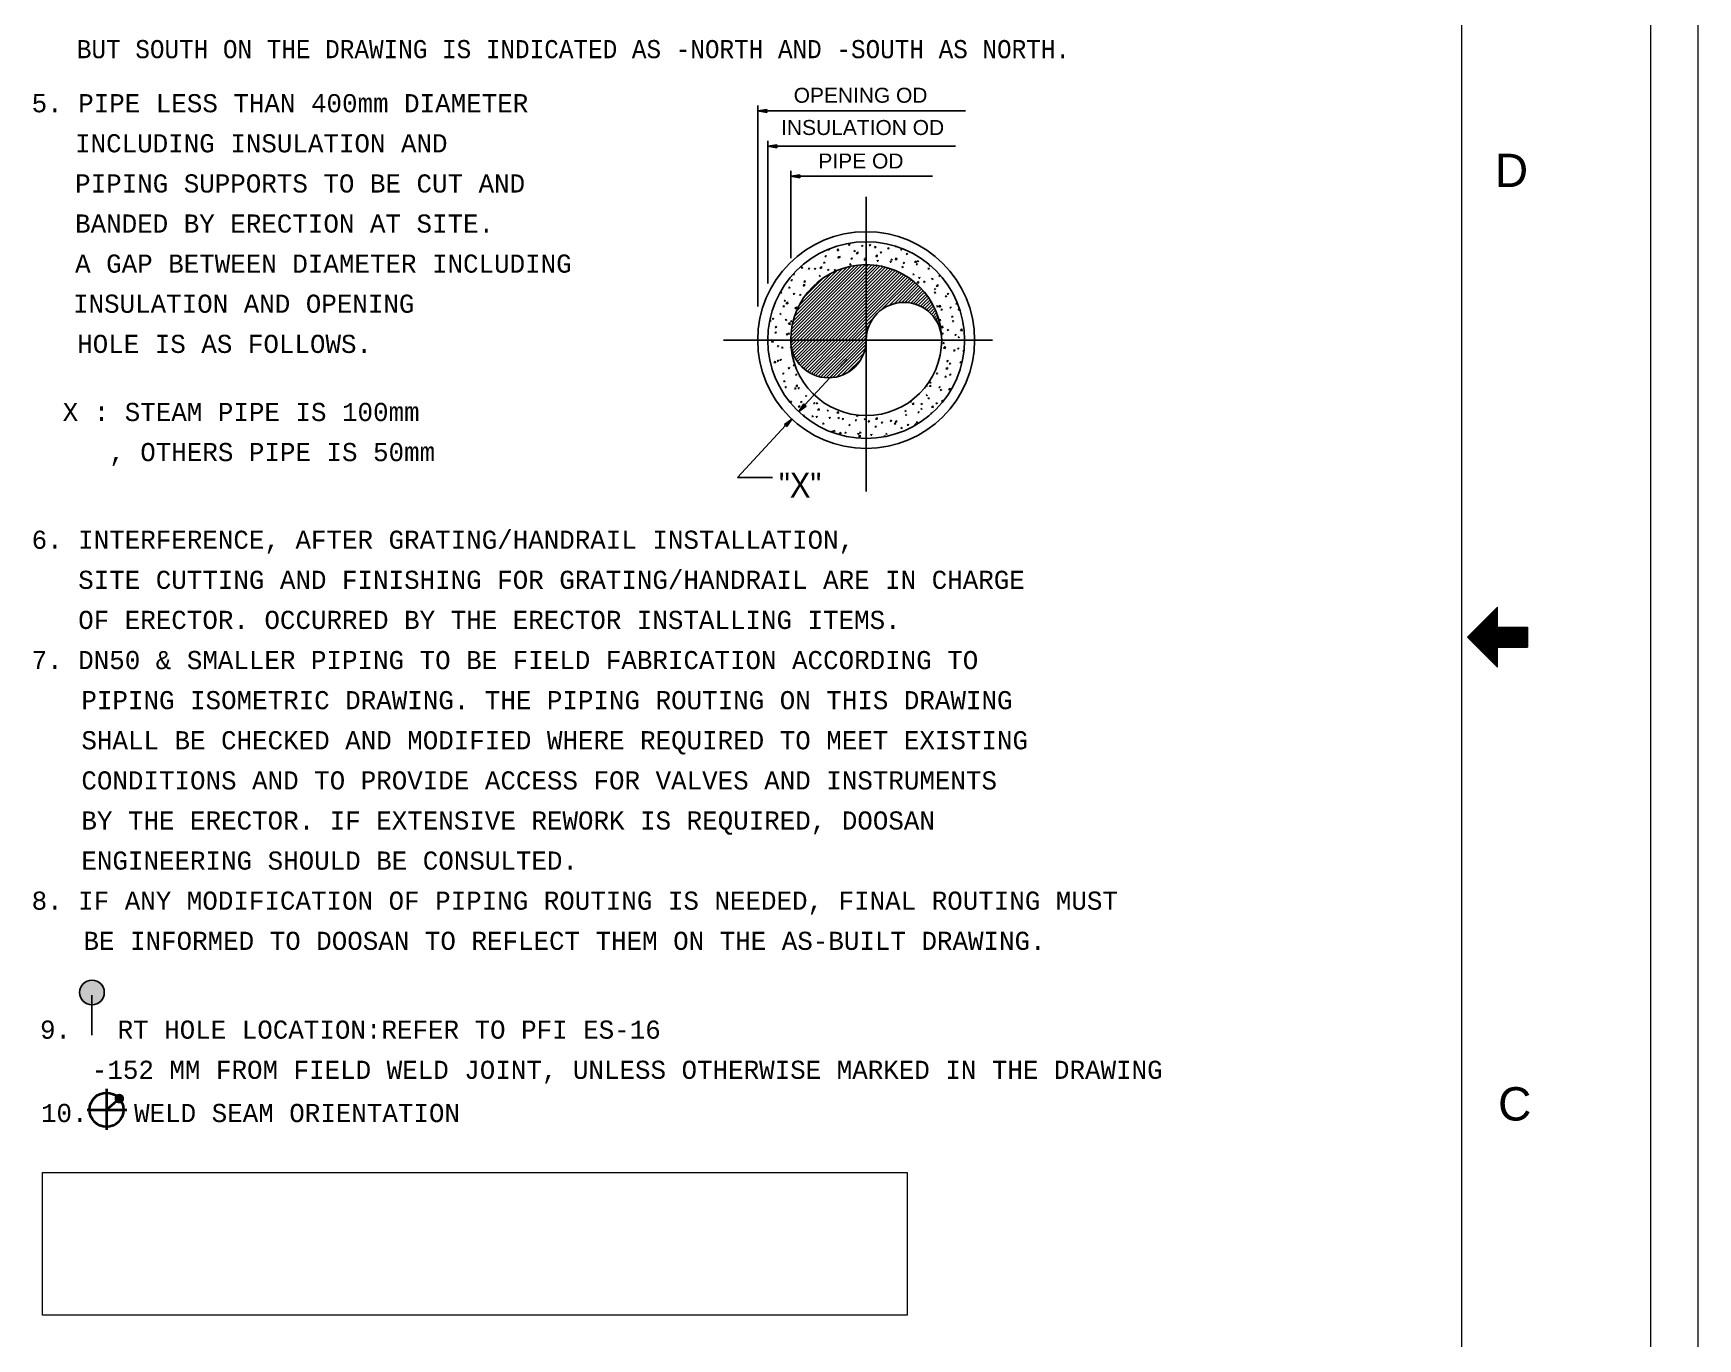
# Model space of a CAD drawing. Header units: inches. Extents: x 0 to 841, y 0 to 594.
# Drawn here: x 664.2 to 841, y 222.9 to 361.6 of the extents above; entities that cross this region are included whole.
import ezdxf
from ezdxf.enums import TextEntityAlignment as Align

# ---------------------------------------------------------------- set-up
doc = ezdxf.new("R2010")
doc.units = ezdxf.units.IN
doc.header["$MEASUREMENT"] = 0
for name, color, linetype in [('BG 0 -2', 7, 'Continuous'), ('BG 1', 7, 'Continuous'), ('BG 13', 7, 'Continuous'), ('BG 2', 7, 'Continuous'), ('BG 3', 7, 'Continuous'), ('BG 4', 7, 'Continuous'), ('BG Default', 7, 'Continuous'), ('BG FRAME', 7, 'Continuous'), ('한국지역난방기술주식회사 CI', 7, 'Continuous')]:
    doc.layers.add(name, color=color, linetype=linetype)
doc.styles.add('Arial', font='arial.ttf')
doc.styles.add('Courier New', font='cour.ttf')

msp = doc.modelspace()

# ---------------------------------------------------------------- hatches: boundary and pattern name
at = {"layer": 'BG 0 -2', "linetype": 'ByBlock'}
msp.add_hatch(color=2, dxfattribs=at).paths.add_polyline_path([(670.41, 260.98), (670.53, 260.98), (670.64, 260.96), (670.75, 260.94), (670.86, 260.91), (670.96, 260.86), (671.07, 260.81), (671.16, 260.75), (671.25, 260.68), (671.34, 260.6), (671.41, 260.52), (671.48, 260.43), (671.55, 260.33), (671.6, 260.23), (671.64, 260.12), (671.68, 260.01), (671.7, 259.9), (671.72, 259.79), (671.72, 259.67), (671.72, 259.56), (671.7, 259.45), (671.68, 259.34), (671.64, 259.23), (671.6, 259.12), (671.55, 259.02), (671.48, 258.92), (671.41, 258.83), (671.34, 258.75), (671.25, 258.67), (671.16, 258.6), (671.07, 258.54), (670.96, 258.49), (670.86, 258.44), (670.75, 258.41), (670.64, 258.39), (670.53, 258.37), (670.41, 258.37), (670.3, 258.37), (670.18, 258.39), (670.07, 258.41), (669.96, 258.44), (669.86, 258.49), (669.76, 258.54), (669.66, 258.6), (669.57, 258.67), (669.49, 258.75), (669.41, 258.83), (669.34, 258.92), (669.28, 259.02), (669.22, 259.12), (669.18, 259.23), (669.15, 259.34), (669.12, 259.45), (669.11, 259.56), (669.1, 259.67), (669.11, 259.79), (669.12, 259.9), (669.15, 260.01), (669.18, 260.12), (669.22, 260.23), (669.28, 260.33), (669.34, 260.43), (669.41, 260.52), (669.49, 260.6), (669.57, 260.68), (669.66, 260.75), (669.76, 260.81), (669.86, 260.86), (669.96, 260.91), (670.07, 260.94), (670.18, 260.96), (670.3, 260.98)])
at = {"layer": 'BG 13', "linetype": 'ByBlock'}
for points in [[(742.11, 353.52), (742.11, 353.2), (741.14, 353.37)], [(743.18, 349.78), (743.18, 349.46), (742.21, 349.61)], [(745.6, 346.58), (745.6, 346.25), (744.64, 346.42)]]:
    msp.add_hatch(color=4, dxfattribs=at).paths.add_polyline_path(points)
at = {"layer": 'BG 2', "linetype": 'ByBlock'}
for points in [[(746.27, 322), (745.49, 321.41), (746.03, 322.23)], [(743.99, 320.03), (744.76, 320.62), (744.22, 319.81)]]:
    msp.add_hatch(color=4, dxfattribs=at).paths.add_polyline_path(points)
at = {"layer": 'BG Default', "linetype": 'Continuous'}
h = msp.add_hatch(color=3, dxfattribs=at)
edge = h.paths.add_edge_path()
edge.add_line((673.06, 248.17), (673.32, 248.39))
edge.add_arc((671.95, 247.21), 1.81, 40.9296, 51.5809)
edge.add_arc((673.32, 248.39), 0.336, 136.2553, 220.9296)
h = msp.add_hatch(color=3, dxfattribs=at)
edge = h.paths.add_edge_path()
edge.add_line((673.32, 248.39), (673.06, 248.17))
edge.add_arc((673.32, 248.39), 0.336, 220.9296, 305.604)
edge.add_arc((671.95, 247.21), 1.81, 30.2784, 40.9296)
h = msp.add_hatch(color=3, dxfattribs=at)
edge = h.paths.add_edge_path()
edge.add_arc((673.32, 248.39), 0.336, 305.604, 496.2553)
edge.add_arc((671.95, 247.21), 1.81, 30.2784, 51.5809, ccw=False)

# ---------------------------------------------------------------- linework, layer by layer
at = {"layer": 'BG 0 -2', "color": 7, "linetype": 'Continuous', "lineweight": 9}
for p, q in [((841, 594), (841, 0)), ((815.93, 18.11), (815.93, 576.75)), ((819.72, 300.61), (816.54, 297.43)), ((819.72, 298.49), (819.72, 300.61)), ((820.49, 296.37), (817.99, 298.87)), ((820.62, 296.37), (818.05, 298.93)), ((820.74, 296.37), (818.11, 299)), ((820.87, 296.37), (818.17, 299.06)), ((820.99, 296.37), (818.24, 299.12)), ((821.12, 296.37), (818.3, 299.18)), ((821.24, 296.37), (818.36, 299.25)), ((821.37, 296.37), (818.42, 299.31)), ((821.49, 296.37), (818.49, 299.37)), ((821.62, 296.37), (818.55, 299.43)), ((821.74, 296.37), (818.61, 299.5)), ((819.72, 298.51), (818.67, 299.56)), ((819.72, 298.63), (818.74, 299.62)), ((819.72, 298.76), (818.8, 299.68)), ((819.72, 298.88), (818.86, 299.75)), ((819.72, 299.01), (818.92, 299.81)), ((819.72, 299.13), (818.99, 299.87)), ((819.72, 299.26), (819.05, 299.93)), ((819.72, 299.38), (819.11, 300)), ((819.72, 299.51), (819.17, 300.06)), ((819.72, 299.63), (819.24, 300.12)), ((819.72, 299.76), (819.3, 300.18)), ((819.72, 299.89), (819.36, 300.25)), ((819.72, 300.01), (819.42, 300.31)), ((819.72, 300.14), (819.49, 300.37)), ((819.72, 300.26), (819.55, 300.43)), ((819.72, 300.39), (819.61, 300.5)), ((819.72, 300.51), (819.67, 300.56)), ((816.54, 297.43), (819.72, 294.24)), ((819.72, 294.26), (816.55, 297.43)), ((819.72, 294.38), (816.61, 297.5)), ((819.72, 294.51), (816.67, 297.56)), ((819.72, 294.63), (816.74, 297.62)), ((819.72, 294.76), (816.8, 297.68)), ((819.72, 294.88), (816.86, 297.75)), ((819.72, 295.01), (816.92, 297.81)), ((819.72, 295.13), (816.99, 297.87)), ((819.72, 295.26), (817.05, 297.93)), ((819.72, 295.38), (817.11, 298)), ((819.72, 295.51), (817.17, 298.06)), ((819.72, 295.63), (817.24, 298.12)), ((819.72, 295.76), (817.3, 298.18)), ((819.72, 295.88), (817.36, 298.25)), ((819.72, 296.01), (817.42, 298.31)), ((819.72, 296.13), (817.49, 298.37)), ((819.72, 296.26), (817.55, 298.43)), ((819.74, 296.37), (817.61, 298.5)), ((819.87, 296.37), (817.67, 298.56)), ((819.99, 296.37), (817.74, 298.62)), ((820.12, 296.37), (817.8, 298.68)), ((820.24, 296.37), (817.86, 298.75)), ((820.37, 296.37), (817.92, 298.81)), ((819.72, 298.49), (822.91, 298.49)), ((821.87, 296.37), (819.75, 298.49)), ((821.99, 296.37), (819.87, 298.49)), ((822.12, 296.37), (820, 298.49)), ((822.24, 296.37), (820.12, 298.49)), ((822.37, 296.37), (820.25, 298.49)), ((822.49, 296.37), (820.37, 298.49)), ((822.62, 296.37), (820.5, 298.49)), ((822.74, 296.37), (820.62, 298.49)), ((822.87, 296.37), (820.75, 298.49)), ((822.91, 296.45), (820.87, 298.49)), ((822.91, 296.58), (821, 298.49)), ((822.91, 296.7), (821.12, 298.49)), ((822.91, 296.83), (821.25, 298.49)), ((822.91, 296.95), (821.37, 298.49)), ((822.91, 297.08), (821.5, 298.49)), ((822.91, 297.2), (821.62, 298.49)), ((822.91, 297.33), (821.75, 298.49)), ((822.91, 297.45), (821.87, 298.49)), ((822.91, 297.58), (822, 298.49)), ((822.91, 297.7), (822.12, 298.49)), ((822.91, 297.83), (822.25, 298.49)), ((822.91, 297.95), (822.37, 298.49)), ((822.91, 298.08), (822.5, 298.49)), ((822.91, 298.2), (822.62, 298.49)), ((822.91, 298.33), (822.75, 298.49)), ((822.91, 298.45), (822.87, 298.49)), ((822.91, 298.49), (822.91, 296.37)), ((819.72, 294.24), (819.72, 296.37)), ((819.72, 296.37), (822.91, 296.37))]:
    msp.add_line(p, q, dxfattribs=at)
at = {"layer": 'BG 0 -2', "color": 4, "linetype": 'Continuous', "lineweight": 25}
for p, q in [((752.66, 340.53), (752.66, 329)), ((748.28, 337.89), (748.37, 338)), ((748.28, 337.89), (748.4, 337.88)), ((748.4, 337.88), (748.37, 338)), ((748.59, 338.63), (748.68, 338.57)), ((748.68, 338.57), (748.72, 338.69)), ((749.56, 338.55), (749.7, 338.7)), ((749.56, 338.55), (749.72, 338.52)), ((749.66, 337.77), (749.76, 337.88)), ((749.66, 337.77), (749.78, 337.76)), ((749.72, 338.52), (749.7, 338.7)), ((749.74, 337.86), (749.88, 337.91)), ((749.74, 337.86), (749.84, 337.8)), ((749.78, 337.76), (749.76, 337.88)), ((749.84, 337.8), (749.88, 337.91)), ((750.78, 339.1), (750.87, 339.22)), ((750.78, 339.1), (750.9, 339.09)), ((750.9, 339.09), (750.87, 339.22)), ((751.04, 337.65), (751.14, 337.76)), ((751.16, 337.64), (751.14, 337.76)), ((751.36, 338.48), (751.5, 338.53)), ((751.36, 338.48), (751.46, 338.42)), ((751.46, 338.42), (751.5, 338.53)), ((751.61, 338.23), (751.77, 338.39)), ((751.61, 338.23), (751.79, 338.2)), ((751.79, 338.2), (751.77, 338.39)), ((752.16, 338.98), (752.26, 339.09)), ((752.16, 338.98), (752.28, 338.98)), ((752.28, 338.98), (752.26, 339.09)), ((752.51, 337.7), (752.65, 337.76)), ((752.61, 337.64), (752.65, 337.76)), ((752.99, 339.1), (753.12, 339.16)), ((752.99, 339.1), (753.08, 339.04)), ((753.08, 339.04), (753.12, 339.16)), ((753.55, 338.86), (753.64, 338.98)), ((753.55, 338.86), (753.67, 338.85)), ((753.67, 338.85), (753.64, 338.98)), ((753.68, 337.91), (753.82, 338.07)), ((753.68, 337.91), (753.84, 337.88)), ((753.84, 337.88), (753.82, 338.07)), ((754.13, 338.33), (754.27, 338.38)), ((754.13, 338.33), (754.23, 338.26)), ((754.23, 338.26), (754.27, 338.38)), ((754.94, 338.73), (755.03, 338.85)), ((754.94, 338.73), (755.05, 338.72)), ((755.05, 338.72), (755.03, 338.85)), ((755.74, 337.59), (755.89, 337.75)), ((755.76, 338.95), (755.8, 338.97)), ((755.76, 338.95), (755.85, 338.89)), ((755.85, 338.89), (755.87, 338.95)), ((755.91, 337.57), (755.89, 337.75)), ((756.33, 338.62), (756.41, 338.72)), ((756.33, 338.62), (756.43, 338.61)), ((756.43, 338.61), (756.41, 338.72)), ((756.91, 338.17), (757.05, 338.22)), ((756.91, 338.17), (757.01, 338.11)), ((757.01, 338.11), (757.05, 338.22)), ((744.64, 329.06), (752.6, 337.03)), ((744.64, 329.42), (752.25, 337.03)), ((744.67, 329.79), (751.88, 337)), ((744.72, 330.17), (751.5, 336.95)), ((744.79, 330.59), (751.08, 336.88)), ((744.89, 335.98), (744.97, 335.92)), ((744.9, 331.03), (750.64, 336.77)), ((744.91, 336), (745.01, 336.04)), ((744.92, 329), (752.66, 336.75)), ((744.97, 335.92), (745.01, 336.04)), ((745.04, 331.51), (750.16, 336.63)), ((745.23, 332.05), (749.62, 336.44)), ((745.26, 329), (752.66, 336.41)), ((745.53, 332.69), (748.98, 336.14)), ((745.6, 329), (752.66, 336.07)), ((745.77, 336.68), (745.87, 336.79)), ((745.77, 336.68), (745.89, 336.67)), ((745.89, 336.67), (745.87, 336.79)), ((746.5, 336.61), (746.63, 336.67)), ((746.5, 336.61), (746.59, 336.55)), ((746.59, 336.55), (746.63, 336.67)), ((747.16, 336.56), (747.25, 336.67)), ((747.16, 336.56), (747.28, 336.55)), ((747.28, 336.55), (747.25, 336.67)), ((747.75, 336.67), (747.9, 336.82)), ((747.75, 336.67), (747.92, 336.64)), ((747.92, 336.64), (747.9, 336.82)), ((748.12, 337.24), (748.26, 337.29)), ((748.12, 337.24), (748.22, 337.17)), ((748.22, 337.17), (748.26, 337.29)), ((748.54, 336.44), (748.64, 336.55)), ((748.54, 336.44), (748.66, 336.43)), ((748.66, 336.43), (748.64, 336.55)), ((749.27, 336.46), (749.4, 336.51)), ((749.27, 336.46), (749.37, 336.4)), ((749.37, 336.4), (749.4, 336.51)), ((750.89, 337.08), (751.03, 337.13)), ((750.89, 337.08), (750.99, 337.02)), ((750.99, 337.02), (751.03, 337.13)), ((751.04, 337.65), (751.16, 337.64)), ((752.43, 337.53), (752.53, 337.64)), ((752.43, 337.53), (752.55, 337.52)), ((752.51, 337.7), (752.61, 337.64)), ((752.55, 337.52), (752.53, 337.64)), ((752.66, 336.75), (752.94, 337.03)), ((752.66, 336.41), (753.27, 337.01)), ((752.66, 336.07), (753.57, 336.98)), ((752.66, 335.72), (753.87, 336.94)), ((752.66, 335.38), (754.16, 336.89)), ((752.66, 335.04), (754.45, 336.83)), ((752.66, 334.7), (754.72, 336.76)), ((752.66, 334.36), (754.99, 336.69)), ((752.66, 334.01), (755.24, 336.6)), ((752.66, 333.68), (755.49, 336.51)), ((752.66, 333.34), (755.75, 336.42)), ((752.66, 332.99), (755.98, 336.31)), ((752.66, 332.65), (756.21, 336.2)), ((752.66, 332.31), (756.44, 336.09)), ((753.75, 336.96), (753.81, 336.98)), ((753.8, 336.95), (753.81, 336.98)), ((753.82, 337.41), (753.91, 337.52)), ((753.82, 337.41), (753.93, 337.4)), ((753.93, 337.4), (753.91, 337.52)), ((755.21, 337.29), (755.29, 337.4)), ((755.21, 337.29), (755.32, 337.28)), ((755.29, 337.55), (755.43, 337.6)), ((755.29, 337.55), (755.39, 337.49)), ((755.32, 337.28), (755.29, 337.4)), ((755.39, 337.49), (755.43, 337.6)), ((755.74, 337.59), (755.91, 337.57)), ((756.44, 336.77), (756.58, 336.82)), ((756.44, 336.77), (756.54, 336.71)), ((756.54, 336.71), (756.58, 336.82)), ((756.59, 337.17), (756.68, 337.28)), ((756.59, 337.17), (756.7, 337.15)), ((756.7, 337.15), (756.68, 337.28)), ((757.6, 335.99), (757.73, 336.05)), ((757.6, 335.99), (757.69, 335.93)), ((757.69, 335.93), (757.73, 336.05)), ((757.79, 337.28), (757.95, 337.43)), ((757.79, 337.28), (757.97, 337.25)), ((757.97, 337.25), (757.95, 337.43)), ((757.98, 337.04), (758.06, 337.15)), ((757.98, 337.04), (758.09, 337.03)), ((758.06, 337.39), (758.2, 337.45)), ((758.06, 337.39), (758.16, 337.33)), ((758.09, 337.03), (758.06, 337.15)), ((758.16, 337.33), (758.2, 337.45)), ((759.22, 336.62), (759.36, 336.67)), ((759.22, 336.62), (759.32, 336.55)), ((759.32, 336.55), (759.36, 336.67)), ((759.36, 336.92), (759.4, 336.99)), ((759.36, 336.92), (759.47, 336.91)), ((759.47, 336.91), (759.47, 336.93)), ((744.4, 334.59), (744.54, 334.64)), ((744.4, 334.59), (744.5, 334.52)), ((744.5, 334.52), (744.54, 334.64)), ((744.66, 335.36), (744.75, 335.46)), ((744.66, 335.36), (744.78, 335.35)), ((744.78, 335.35), (744.75, 335.46)), ((745.95, 329), (752.66, 335.72)), ((745.95, 334.79), (746.09, 334.95)), ((745.95, 334.79), (746.12, 334.77)), ((746.03, 333.54), (748.13, 335.64)), ((746.03, 335.21), (746.16, 335.27)), ((746.03, 335.21), (746.12, 335.15)), ((746.04, 335.23), (746.14, 335.35)), ((746.04, 335.23), (746.16, 335.22)), ((746.12, 334.77), (746.09, 334.95)), ((746.12, 335.15), (746.16, 335.27)), ((746.16, 335.22), (746.14, 335.35)), ((746.29, 329), (752.66, 335.38)), ((746.62, 329), (752.66, 335.04)), ((746.97, 329), (752.66, 334.7)), ((747.31, 329), (752.66, 334.36)), ((747.43, 335.1), (747.52, 335.22)), ((747.43, 335.1), (747.44, 335.1)), ((747.53, 335.18), (747.52, 335.22)), ((747.65, 335.84), (747.78, 335.89)), ((747.65, 335.84), (747.74, 335.77)), ((747.74, 335.77), (747.78, 335.89)), ((752.66, 331.97), (756.65, 335.96)), ((752.66, 331.63), (756.88, 335.84)), ((752.66, 331.29), (757.08, 335.7)), ((752.66, 330.94), (757.28, 335.57)), ((754.3, 332.25), (757.48, 335.42)), ((755.09, 332.7), (757.68, 335.28)), ((755.62, 332.88), (757.86, 335.12)), ((756.05, 332.97), (758.04, 334.96)), ((756.43, 333.01), (758.22, 334.8)), ((756.78, 333.02), (758.39, 334.63)), ((756.93, 335.8), (756.95, 335.83)), ((756.95, 335.79), (756.95, 335.83)), ((757.1, 333), (758.55, 334.45)), ((757.4, 332.95), (758.72, 334.27)), ((758.05, 335.08), (758.21, 335.23)), ((758.05, 335.08), (758.23, 335.05)), ((758.23, 335.05), (758.21, 335.23)), ((758.24, 335.6), (758.33, 335.7)), ((758.24, 335.6), (758.35, 335.58)), ((758.35, 335.58), (758.33, 335.7)), ((758.75, 335.22), (758.88, 335.27)), ((758.75, 335.22), (758.84, 335.15)), ((758.84, 335.15), (758.88, 335.27)), ((759.63, 335.47), (759.72, 335.58)), ((759.63, 335.47), (759.74, 335.46)), ((759.74, 335.46), (759.72, 335.58)), ((759.9, 334.44), (760.03, 334.5)), ((759.9, 334.44), (759.99, 334.38)), ((759.99, 334.38), (760.03, 334.5)), ((760.11, 334.76), (760.26, 334.91)), ((760.11, 334.76), (760.28, 334.73)), ((760.28, 334.73), (760.26, 334.91)), ((760.37, 335.84), (760.5, 335.9)), ((760.37, 335.84), (760.47, 335.78)), ((760.47, 335.78), (760.5, 335.9)), ((743.54, 334.02), (743.64, 334.13)), ((743.54, 334.02), (743.66, 334.01)), ((743.66, 334.01), (743.64, 334.13)), ((743.81, 332.57), (743.9, 332.68)), ((743.81, 332.57), (743.93, 332.56)), ((743.93, 332.56), (743.9, 332.68)), ((743.93, 333.19), (744.07, 333.24)), ((743.93, 333.19), (744.03, 333.13)), ((744.03, 333.13), (744.07, 333.24)), ((744.14, 332.91), (744.29, 333.07)), ((744.14, 332.91), (744.32, 332.88)), ((744.32, 332.88), (744.29, 333.07)), ((744.92, 333.9), (745.02, 334.01)), ((744.92, 333.9), (745.04, 333.89)), ((745.04, 333.89), (745.02, 334.01)), ((745.09, 332.41), (745.22, 332.47)), ((745.19, 332.45), (745.29, 332.56)), ((745.19, 332.35), (745.22, 332.47)), ((745.19, 332.45), (745.31, 332.44)), ((745.31, 332.44), (745.29, 332.56)), ((745.56, 333.81), (745.7, 333.87)), ((745.56, 333.81), (745.65, 333.75)), ((745.65, 333.75), (745.7, 333.87)), ((747.65, 329), (752.66, 334.01)), ((747.99, 329), (752.66, 333.68)), ((748.33, 329), (752.66, 333.34)), ((748.68, 329), (752.66, 332.99)), ((749.02, 329), (752.66, 332.65)), ((757.68, 332.89), (758.87, 334.09)), ((757.94, 332.82), (759.03, 333.9)), ((758.19, 332.72), (759.17, 333.7)), ((758.43, 332.61), (759.31, 333.5)), ((758.65, 332.5), (759.44, 333.29)), ((758.86, 332.37), (759.58, 333.08)), ((759.07, 332.23), (759.69, 332.86)), ((759.25, 332.08), (759.82, 332.64)), ((759.9, 334.02), (759.98, 334.13)), ((759.9, 334.02), (760.01, 334)), ((760.01, 334), (759.98, 334.13)), ((760.16, 332.57), (760.25, 332.68)), ((760.16, 332.57), (760.27, 332.56)), ((760.27, 332.56), (760.25, 332.68)), ((760.37, 332.56), (760.51, 332.71)), ((760.37, 332.56), (760.54, 332.53)), ((760.54, 332.53), (760.51, 332.71)), ((761.06, 333.67), (761.19, 333.71)), ((761.06, 333.67), (761.15, 333.6)), ((761.15, 333.6), (761.19, 333.71)), ((761.28, 333.9), (761.37, 334)), ((761.28, 333.9), (761.39, 333.89)), ((761.39, 333.89), (761.37, 334)), ((761.55, 332.45), (761.64, 332.56)), ((761.55, 332.45), (761.66, 332.43)), ((761.66, 332.43), (761.64, 332.56)), ((762.2, 332.88), (762.34, 332.94)), ((762.2, 332.88), (762.3, 332.83)), ((762.3, 332.83), (762.34, 332.93)), ((742.41, 331.02), (742.51, 331)), ((742.43, 331.13), (742.48, 331.18)), ((742.51, 331), (742.48, 331.18)), ((742.69, 331.23), (742.79, 331.35)), ((742.69, 331.23), (742.81, 331.22)), ((742.81, 331.22), (742.79, 331.35)), ((743.47, 331.79), (743.6, 331.84)), ((743.47, 331.79), (743.56, 331.73)), ((743.56, 331.73), (743.6, 331.84)), ((744.08, 331.12), (744.17, 331.22)), ((744.08, 331.12), (744.19, 331.11)), ((744.19, 331.11), (744.17, 331.22)), ((744.39, 330.71), (744.55, 330.87)), ((744.39, 330.71), (744.57, 330.68)), ((744.57, 330.68), (744.55, 330.87)), ((744.62, 331.01), (744.75, 331.07)), ((744.62, 331.01), (744.71, 330.95)), ((744.71, 330.95), (744.75, 331.07)), ((745.09, 332.41), (745.19, 332.35)), ((749.36, 329), (752.66, 332.31)), ((749.7, 329), (752.66, 331.97)), ((750.04, 329), (752.66, 331.63)), ((750.38, 329), (752.66, 331.29)), ((750.73, 329), (752.66, 330.94)), ((752.66, 330.61), (753.44, 331.38)), ((759.43, 331.92), (759.93, 332.41)), ((759.61, 331.74), (760.03, 332.18)), ((759.76, 331.56), (760.13, 331.94)), ((759.92, 331.37), (760.22, 331.69)), ((760.05, 331.17), (760.31, 331.43)), ((760.18, 330.95), (760.39, 331.17)), ((760.29, 330.73), (760.46, 330.9)), ((760.43, 331.12), (760.52, 331.22)), ((760.43, 331.12), (760.54, 331.11)), ((760.54, 331.11), (760.52, 331.22)), ((760.58, 332.27), (760.72, 332.31)), ((760.58, 332.27), (760.68, 332.2)), ((760.68, 332.2), (760.72, 332.31)), ((761.73, 331.48), (761.87, 331.54)), ((761.73, 331.48), (761.83, 331.43)), ((761.82, 330.99), (761.9, 331.11)), ((761.82, 330.99), (761.93, 330.98)), ((761.83, 331.43), (761.87, 331.54)), ((761.93, 330.98), (761.9, 331.11)), ((762.43, 332.24), (762.55, 332.36)), ((762.43, 332.24), (762.6, 332.21)), ((762.6, 332.21), (762.6, 332.22)), ((762.89, 330.71), (762.96, 330.74)), ((762.89, 330.71), (762.98, 330.64)), ((741.14, 329), (752.66, 329)), ((742.52, 328.99), (742.57, 329.01)), ((742.52, 328.99), (742.62, 328.93)), ((742.57, 329.01), (742.66, 329.04)), ((742.59, 328.83), (742.74, 328.98)), ((742.62, 328.93), (742.65, 329.01)), ((742.65, 329.01), (742.66, 329.04)), ((742.76, 328.8), (742.74, 328.98)), ((742.97, 329.79), (743.05, 329.89)), ((742.97, 329.79), (743.08, 329.78)), ((742.99, 330.39), (743.13, 330.44)), ((742.99, 330.39), (743.09, 330.33)), ((743.08, 329.78), (743.05, 329.89)), ((743.09, 330.33), (743.13, 330.44)), ((744.15, 329.61), (744.29, 329.67)), ((744.15, 329.61), (744.24, 329.55)), ((744.24, 329.55), (744.29, 329.67)), ((744.35, 329.66), (744.44, 329.78)), ((744.35, 329.66), (744.46, 329.65)), ((744.46, 329.65), (744.44, 329.78)), ((744.64, 328.73), (744.92, 329)), ((744.68, 328.42), (745.26, 329)), ((744.73, 328.13), (745.6, 329)), ((744.8, 327.86), (745.95, 329)), ((744.89, 327.61), (746.29, 329)), ((744.98, 327.37), (746.62, 329)), ((745.1, 327.14), (746.97, 329)), ((745.22, 326.92), (747.31, 329)), ((745.36, 326.72), (747.65, 329)), ((745.5, 326.52), (747.99, 329)), ((745.66, 326.33), (748.33, 329)), ((745.82, 326.16), (748.68, 329)), ((746.01, 325.99), (749.02, 329)), ((746.19, 325.84), (749.36, 329)), ((746.38, 325.69), (749.7, 329)), ((746.59, 325.56), (750.04, 329)), ((746.82, 325.44), (750.38, 329)), ((747.05, 325.34), (750.73, 329)), ((747.29, 325.23), (751.06, 329)), ((747.55, 325.15), (751.4, 329)), ((747.82, 325.08), (751.75, 329)), ((748.11, 325.04), (752.09, 329)), ((748.42, 325.01), (752.43, 329)), ((748.76, 325), (752.66, 328.9)), ((751.06, 329), (752.66, 330.61)), ((751.4, 329), (752.66, 330.27)), ((751.75, 329), (752.66, 329.92)), ((752.09, 329), (752.66, 329.58)), ((752.43, 329), (752.66, 329.24)), ((752.66, 330.27), (752.99, 330.59)), ((752.66, 329.92), (752.8, 330.07)), ((752.66, 329.58), (752.71, 329.63)), ((752.66, 329.24), (752.67, 329.24)), ((760.4, 330.49), (760.52, 330.62)), ((760.49, 330.24), (760.57, 330.33)), ((760.56, 329.98), (760.62, 330.03)), ((760.62, 330.35), (760.78, 330.51)), ((760.62, 330.35), (760.79, 330.33)), ((760.62, 329.7), (760.65, 329.73)), ((760.67, 329.4), (760.68, 329.41)), ((760.69, 329.01), (764.18, 329.01)), ((760.7, 329.66), (760.79, 329.78)), ((760.7, 329.66), (760.81, 329.65)), ((760.79, 330.33), (760.78, 330.51)), ((760.81, 329.65), (760.79, 329.78)), ((761.27, 330.08), (761.4, 330.14)), ((761.27, 330.08), (761.36, 330.02)), ((761.36, 330.02), (761.4, 330.14)), ((762.08, 329.54), (762.17, 329.65)), ((762.08, 329.54), (762.19, 329.53)), ((762.19, 329.53), (762.17, 329.65)), ((762.42, 329.31), (762.55, 329.36)), ((762.42, 329.31), (762.51, 329.24)), ((762.51, 329.24), (762.55, 329.36)), ((762.69, 330.04), (762.83, 330.19)), ((762.69, 330.04), (762.86, 330.01)), ((762.86, 330.01), (762.83, 330.19)), ((742.59, 328.83), (742.76, 328.8)), ((743.24, 328.33), (743.32, 328.44)), ((743.24, 328.33), (743.35, 328.32)), ((743.35, 328.32), (743.32, 328.44)), ((743.68, 328.21), (743.81, 328.27)), ((743.68, 328.21), (743.78, 328.15)), ((743.78, 328.15), (743.81, 328.27)), ((744.62, 328.21), (744.67, 328.28)), ((744.62, 328.21), (744.67, 328.2)), ((749.12, 325.03), (752.63, 328.53)), ((749.54, 325.09), (752.56, 328.12)), ((750.03, 325.24), (752.42, 327.63)), ((760.79, 328.68), (760.93, 328.74)), ((760.79, 328.68), (760.89, 328.62)), ((760.88, 328.15), (761.04, 328.31)), ((760.88, 328.15), (761.06, 328.12)), ((760.89, 328.62), (760.93, 328.74)), ((760.97, 328.21), (761.06, 328.32)), ((760.97, 328.21), (761.08, 328.2)), ((761.06, 328.12), (761.04, 328.31)), ((761.08, 328.2), (761.06, 328.32)), ((761.94, 327.91), (762.08, 327.96)), ((761.94, 327.91), (762.04, 327.84)), ((762.04, 327.84), (762.08, 327.96)), ((762.35, 328.09), (762.45, 328.2)), ((762.35, 328.09), (762.46, 328.08)), ((762.46, 328.08), (762.45, 328.2)), ((762.94, 327.84), (763.05, 327.95)), ((762.94, 327.84), (763.03, 327.82)), ((742.84, 325.45), (742.88, 325.47)), ((742.85, 326.63), (743, 326.78)), ((742.85, 326.63), (743.02, 326.6)), ((742.86, 325.41), (742.88, 325.47)), ((743.02, 326.6), (743, 326.78)), ((743.21, 326.81), (743.34, 326.87)), ((743.21, 326.81), (743.3, 326.74)), ((743.3, 326.74), (743.34, 326.87)), ((743.5, 326.88), (743.59, 327)), ((743.5, 326.88), (743.61, 326.87)), ((743.61, 326.87), (743.59, 327)), ((743.77, 325.43), (743.86, 325.54)), ((743.77, 325.43), (743.88, 325.42)), ((743.88, 325.42), (743.86, 325.54)), ((744.36, 326.04), (744.5, 326.09)), ((744.36, 326.04), (744.46, 325.97)), ((744.46, 325.97), (744.5, 326.09)), ((744.89, 326.75), (744.93, 326.82)), ((744.89, 326.75), (744.96, 326.75)), ((744.91, 326.31), (745.05, 326.45)), ((744.91, 326.31), (745.08, 326.28)), ((745.08, 326.28), (745.06, 326.43)), ((745.16, 325.31), (745.24, 325.42)), ((745.26, 325.3), (745.24, 325.42)), ((750.67, 325.55), (752.12, 326.99)), ((760.12, 325.42), (760.21, 325.54)), ((760.12, 325.42), (760.23, 325.41)), ((760.23, 325.41), (760.21, 325.54)), ((761.13, 325.95), (761.29, 326.11)), ((761.13, 325.95), (761.31, 325.92)), ((761.23, 326.75), (761.33, 326.87)), ((761.23, 326.75), (761.34, 326.74)), ((761.31, 325.92), (761.29, 326.11)), ((761.34, 326.74), (761.33, 326.87)), ((761.48, 326.51), (761.61, 326.56)), ((761.48, 326.51), (761.58, 326.45)), ((761.5, 325.31), (761.6, 325.41)), ((761.58, 326.45), (761.61, 326.56)), ((761.61, 325.3), (761.6, 325.41)), ((762.62, 326.64), (762.72, 326.74)), ((762.62, 326.64), (762.73, 326.63)), ((762.73, 326.63), (762.72, 326.74)), ((743.22, 324.54), (743.25, 324.58)), ((743.27, 324.43), (743.25, 324.58)), ((743.89, 324.64), (744.03, 324.69)), ((743.89, 324.64), (743.99, 324.57)), ((743.99, 324.57), (744.03, 324.69)), ((744.04, 323.97), (744.12, 324.09)), ((744.04, 323.97), (744.15, 323.96)), ((744.15, 323.96), (744.12, 324.09)), ((745.04, 323.86), (745.18, 323.92)), ((745.04, 323.86), (745.14, 323.79)), ((745.14, 323.79), (745.18, 323.92)), ((745.16, 325.31), (745.26, 325.3)), ((745.17, 324.11), (745.31, 324.26)), ((745.17, 324.11), (745.34, 324.08)), ((745.34, 324.08), (745.31, 324.26)), ((745.42, 323.86), (745.51, 323.96)), ((745.42, 323.86), (745.53, 323.85)), ((745.51, 325.26), (745.55, 325.28)), ((745.51, 325.26), (745.59, 325.2)), ((745.53, 323.85), (745.51, 323.96)), ((759.07, 324.17), (759.1, 324.21)), ((759.11, 324.09), (759.1, 324.21)), ((759.34, 324.07), (759.48, 324.23)), ((759.39, 324.49), (759.52, 324.53)), ((759.39, 324.49), (759.48, 324.42)), ((759.48, 324.42), (759.52, 324.53)), ((759.5, 324.04), (759.48, 324.23)), ((760.38, 323.97), (760.48, 324.08)), ((760.38, 323.97), (760.5, 323.96)), ((760.5, 323.96), (760.48, 324.08)), ((760.53, 323.71), (760.67, 323.76)), ((760.53, 323.71), (760.63, 323.65)), ((760.63, 323.65), (760.67, 323.76)), ((761.01, 325.11), (761.14, 325.16)), ((761.01, 325.11), (761.1, 325.05)), ((761.1, 325.05), (761.14, 325.16)), ((761.39, 323.75), (761.55, 323.91)), ((761.39, 323.75), (761.57, 323.72)), ((761.5, 325.31), (761.61, 325.3)), ((761.57, 323.72), (761.55, 323.91)), ((744.4, 322.61), (744.39, 322.63)), ((744.58, 322.46), (744.71, 322.51)), ((744.58, 322.46), (744.67, 322.39)), ((744.67, 322.39), (744.71, 322.51)), ((745.42, 321.91), (745.57, 322.06)), ((745.42, 321.91), (745.59, 321.88)), ((745.59, 321.88), (745.57, 322.06)), ((745.69, 322.4), (745.78, 322.52)), ((745.69, 322.4), (745.8, 322.39)), ((745.8, 322.39), (745.78, 322.52)), ((746.2, 323.09), (746.33, 323.13)), ((746.2, 323.09), (746.3, 323.02)), ((746.3, 323.02), (746.33, 323.13)), ((747.07, 322.28), (747.16, 322.39)), ((747.07, 322.28), (747.18, 322.28)), ((747.18, 322.28), (747.16, 322.39)), ((747.35, 322.3), (747.48, 322.35)), ((747.35, 322.3), (747.44, 322.24)), ((747.44, 322.24), (747.48, 322.35)), ((748.46, 322.16), (748.47, 322.17)), ((748.46, 322.16), (748.48, 322.16)), ((757.3, 322.46), (757.39, 322.4)), ((757.32, 322.47), (757.43, 322.52)), ((757.39, 322.4), (757.43, 322.52)), ((757.53, 322.19), (757.68, 322.34)), ((757.53, 322.19), (757.7, 322.16)), ((757.7, 322.16), (757.68, 322.34)), ((758.46, 322.22), (758.59, 322.27)), ((758.46, 322.22), (758.56, 322.16)), ((758.56, 322.16), (758.59, 322.27)), ((759.02, 323.15), (759.15, 323.2)), ((759.02, 323.15), (759.11, 323.09)), ((759.11, 323.09), (759.15, 323.2)), ((759.21, 322.84), (759.35, 322.88)), ((759.21, 322.84), (759.31, 322.77)), ((759.31, 322.77), (759.35, 322.88)), ((759.59, 321.87), (759.74, 322.02)), ((759.59, 321.87), (759.76, 321.84)), ((759.76, 321.84), (759.74, 322.02)), ((760.07, 322.31), (760.21, 322.36)), ((760.07, 322.31), (760.17, 322.25)), ((760.17, 322.25), (760.21, 322.36)), ((760.65, 322.53), (760.75, 322.63)), ((760.65, 322.53), (760.77, 322.52)), ((760.77, 322.52), (760.75, 322.63)), ((745.73, 321.69), (745.86, 321.73)), ((745.73, 321.69), (745.82, 321.62)), ((745.82, 321.62), (745.86, 321.73)), ((745.98, 320.98), (746.04, 321.06)), ((746.03, 320.94), (746.07, 320.94)), ((746.07, 320.94), (746.04, 321.06)), ((746.87, 320.9), (747.01, 320.95)), ((746.87, 320.9), (746.97, 320.84)), ((746.97, 320.84), (747.01, 320.95)), ((747.34, 320.83), (747.43, 320.94)), ((747.34, 320.83), (747.45, 320.82)), ((747.45, 320.82), (747.43, 320.94)), ((747.48, 321.59), (747.63, 321.74)), ((747.48, 321.59), (747.66, 321.56)), ((747.66, 321.56), (747.63, 321.74)), ((748.03, 320.13), (748.17, 320.18)), ((748.03, 320.13), (748.13, 320.06)), ((748.13, 320.06), (748.17, 320.18)), ((748.5, 321.53), (748.63, 321.58)), ((748.5, 321.53), (748.59, 321.46)), ((748.59, 321.46), (748.63, 321.58)), ((748.73, 320.71), (748.81, 320.82)), ((748.73, 320.71), (748.84, 320.7)), ((748.84, 320.7), (748.81, 320.82)), ((749.54, 321.27), (749.69, 321.43)), ((749.54, 321.27), (749.71, 321.24)), ((749.65, 320.75), (749.79, 320.8)), ((749.65, 320.75), (749.75, 320.68)), ((749.71, 321.24), (749.69, 321.43)), ((749.75, 320.68), (749.79, 320.8)), ((750.11, 320.59), (750.2, 320.7)), ((750.11, 320.59), (750.22, 320.58)), ((750.22, 320.58), (750.2, 320.7)), ((751.5, 320.47), (751.59, 320.58)), ((751.5, 320.47), (751.61, 320.45)), ((751.61, 320.45), (751.59, 320.58)), ((751.6, 320.95), (751.69, 321.04)), ((751.6, 320.95), (751.78, 320.92)), ((751.78, 320.92), (751.76, 321.03)), ((752.43, 320.6), (752.56, 320.64)), ((752.43, 320.6), (752.52, 320.53)), ((752.52, 320.53), (752.56, 320.64)), ((752.88, 320.34), (752.98, 320.45)), ((752.88, 320.34), (752.99, 320.33)), ((752.99, 320.33), (752.98, 320.45)), ((753.66, 320.62), (753.82, 320.79)), ((753.66, 320.62), (753.83, 320.61)), ((753.83, 320.61), (753.82, 320.79)), ((754.26, 320.22), (754.36, 320.33)), ((754.26, 320.22), (754.38, 320.21)), ((754.38, 320.21), (754.36, 320.33)), ((755.21, 320.44), (755.34, 320.49)), ((755.21, 320.44), (755.3, 320.37)), ((755.3, 320.37), (755.34, 320.49)), ((755.65, 320.1), (755.75, 320.21)), ((755.65, 320.1), (755.77, 320.09)), ((755.73, 320.31), (755.87, 320.47)), ((755.73, 320.31), (755.89, 320.29)), ((755.77, 320.09), (755.75, 320.21)), ((755.89, 320.29), (755.87, 320.47)), ((756.77, 321.44), (756.86, 321.54)), ((756.77, 321.44), (756.88, 321.43)), ((756.83, 321.07), (756.96, 321.12)), ((756.83, 321.07), (756.92, 321)), ((756.88, 321.43), (756.86, 321.54)), ((756.92, 321), (756.96, 321.12)), ((757.03, 319.98), (757.13, 320.09)), ((757.15, 319.97), (757.13, 320.09)), ((757.78, 319.99), (757.94, 320.15)), ((757.95, 320.01), (757.94, 320.15)), ((757.98, 320.29), (758.11, 320.33)), ((757.98, 320.29), (758.07, 320.22)), ((758.07, 320.22), (758.11, 320.33)), ((758.15, 321.31), (758.25, 321.43)), ((758.15, 321.31), (758.27, 321.3)), ((758.27, 321.3), (758.25, 321.43)), ((758.45, 321.69), (758.58, 321.73)), ((758.45, 321.69), (758.55, 321.62)), ((758.55, 321.62), (758.58, 321.73)), ((759.54, 321.19), (759.63, 321.3)), ((759.54, 321.19), (759.59, 321.18)), ((759.64, 321.23), (759.63, 321.3)), ((748.99, 319.25), (749.09, 319.37)), ((748.99, 319.25), (749.1, 319.24)), ((749.1, 319.24), (749.09, 319.37)), ((749.18, 319.35), (749.32, 319.4)), ((749.18, 319.35), (749.28, 319.28)), ((749.28, 319.28), (749.32, 319.4)), ((749.8, 319.07), (749.94, 319.22)), ((749.8, 319.07), (749.97, 319.04)), ((749.97, 319.04), (749.94, 319.22)), ((750.38, 319.14), (750.48, 319.24)), ((750.38, 319.14), (750.49, 319.13)), ((750.49, 319.13), (750.48, 319.24)), ((750.8, 319.98), (750.94, 320.03)), ((750.8, 319.98), (750.9, 319.91)), ((750.9, 319.91), (750.94, 320.03)), ((751.76, 319.01), (751.86, 319.13)), ((751.76, 319.01), (751.87, 319)), ((751.87, 319), (751.86, 319.13)), ((751.86, 318.75), (752.01, 318.91)), ((751.86, 318.75), (752.03, 318.72)), ((751.96, 319.2), (752.1, 319.24)), ((751.96, 319.2), (752.06, 319.13)), ((752.03, 318.72), (752.01, 318.91)), ((752.06, 319.13), (752.1, 319.24)), ((753.15, 318.9), (753.24, 319)), ((753.15, 318.9), (753.27, 318.89)), ((753.27, 318.89), (753.24, 319)), ((753.58, 319.81), (753.72, 319.87)), ((753.58, 319.81), (753.68, 319.76)), ((753.68, 319.76), (753.72, 319.87)), ((754.53, 318.77), (754.63, 318.88)), ((754.53, 318.77), (754.65, 318.76)), ((754.65, 318.76), (754.63, 318.88)), ((754.73, 319.04), (754.87, 319.09)), ((754.73, 319.04), (754.83, 318.97)), ((754.83, 318.97), (754.87, 319.09)), ((756.35, 319.66), (756.49, 319.72)), ((756.35, 319.66), (756.45, 319.6)), ((756.45, 319.6), (756.49, 319.72)), ((757.03, 319.98), (757.15, 319.97)), ((757.78, 319.99), (757.9, 319.97))]:
    msp.add_line(p, q, dxfattribs=at)
at = {"layer": 'BG 0 -2', "color": 2, "linetype": 'Continuous', "lineweight": 25}
msp.add_line((670.41, 255.12), (670.41, 259.37), dxfattribs=at)
at = {"layer": 'BG 0 -2', "color": 1, "linetype": 'Continuous', "lineweight": 9}
for p, q in [((665.17, 240.53), (757, 240.53)), ((665.17, 225.38), (665.17, 240.53)), ((757, 240.53), (757, 225.38)), ((757, 225.38), (665.17, 225.38))]:
    msp.add_line(p, q, dxfattribs=at)
at = {"layer": 'BG 0 -2', "color": 7, "linetype": 'Continuous', "lineweight": 0}
msp.add_lwpolyline([(670.41, 260.98), (670.53, 260.98), (670.64, 260.96), (670.75, 260.94), (670.86, 260.91), (670.96, 260.86), (671.07, 260.81), (671.16, 260.75), (671.25, 260.68), (671.34, 260.6), (671.41, 260.52), (671.48, 260.43), (671.55, 260.33), (671.6, 260.23), (671.64, 260.12), (671.68, 260.01), (671.7, 259.9), (671.72, 259.79), (671.72, 259.67), (671.72, 259.56), (671.7, 259.45), (671.68, 259.34), (671.64, 259.23), (671.6, 259.12), (671.55, 259.02), (671.48, 258.92), (671.41, 258.83), (671.34, 258.75), (671.25, 258.67), (671.16, 258.6), (671.07, 258.54), (670.96, 258.49), (670.86, 258.44), (670.75, 258.41), (670.64, 258.39), (670.53, 258.37), (670.41, 258.37), (670.3, 258.37), (670.18, 258.39), (670.07, 258.41), (669.96, 258.44), (669.86, 258.49), (669.76, 258.54), (669.66, 258.6), (669.57, 258.67), (669.49, 258.75), (669.41, 258.83), (669.34, 258.92), (669.28, 259.02), (669.22, 259.12), (669.18, 259.23), (669.15, 259.34), (669.12, 259.45), (669.11, 259.56), (669.1, 259.67), (669.11, 259.79), (669.12, 259.9), (669.15, 260.01), (669.18, 260.12), (669.22, 260.23), (669.28, 260.33), (669.34, 260.43), (669.41, 260.52), (669.49, 260.6), (669.57, 260.68), (669.66, 260.75), (669.76, 260.81), (669.86, 260.86), (669.96, 260.91), (670.07, 260.94), (670.18, 260.96), (670.3, 260.98)], close=True, dxfattribs=at)
at = {"layer": 'BG 0 -2', "color": 2, "linetype": 'Continuous', "lineweight": 25}
msp.add_circle((670.41, 259.67), 1.31, dxfattribs=at)
at = {"layer": 'BG 0 -2', "color": 4, "linetype": 'Continuous', "lineweight": 25}
for centre, start, end in [((756.67, 329.01), 0, 180), ((748.65, 329.01), 180, 0)]:
    msp.add_arc(centre, 4.01, start, end, dxfattribs=at)
at = {"layer": 'BG 1', "color": 4, "linetype": 'Continuous', "lineweight": 25}
for p, q in [((752.66, 344.25), (752.66, 312.93)), ((766.07, 329), (737.49, 329))]:
    msp.add_line(p, q, dxfattribs=at)
at = {"layer": 'BG 13', "color": 4, "linetype": 'Continuous', "lineweight": 25}
for p, q in [((741.14, 332.58), (741.14, 353.95)), ((741.14, 353.37), (742.11, 353.52)), ((742.11, 353.2), (741.14, 353.37)), ((742.11, 353.52), (742.11, 353.2)), ((742.11, 353.37), (763.22, 353.37)), ((742.21, 335.03), (742.21, 350.19)), ((742.21, 349.61), (743.18, 349.78)), ((743.18, 349.46), (742.21, 349.61)), ((743.18, 349.78), (743.18, 349.46)), ((743.18, 349.61), (762.14, 349.61)), ((744.64, 337.72), (744.64, 347)), ((744.64, 346.42), (745.6, 346.58)), ((745.6, 346.58), (745.6, 346.25)), ((745.6, 346.25), (744.64, 346.42)), ((745.6, 346.42), (759.72, 346.42))]:
    msp.add_line(p, q, dxfattribs=at)
at = {"layer": 'BG 13', "color": 7, "linetype": 'Continuous', "lineweight": 0}
for points in [[(742.11, 353.52), (742.11, 353.2), (741.14, 353.37)], [(743.18, 349.78), (743.18, 349.46), (742.21, 349.61)], [(745.6, 346.58), (745.6, 346.25), (744.64, 346.42)]]:
    msp.add_lwpolyline(points, close=True, dxfattribs=at)
at = {"layer": 'BG 2', "color": 7, "linetype": 'Continuous', "lineweight": 0}
for points in [[(746.27, 322), (745.49, 321.41), (746.03, 322.23)], [(743.99, 320.03), (744.76, 320.62), (744.22, 319.81)]]:
    msp.add_lwpolyline(points, close=True, dxfattribs=at)
at = {"layer": 'BG 3', "color": 4, "linetype": 'Continuous', "lineweight": 25}
for radius in [11.52, 10.45, 8.02]:
    msp.add_circle((752.66, 329.01), radius, dxfattribs=at)
at = {"layer": 'BG 4', "color": 4, "linetype": 'Continuous', "lineweight": 25}
for p, q in [((746.15, 322.12), (750.61, 326.95)), ((745.49, 321.41), (746.03, 322.23)), ((746.27, 322), (745.49, 321.41)), ((746.03, 322.23), (746.27, 322)), ((743.99, 320.03), (744.76, 320.62)), ((744.76, 320.62), (744.22, 319.81)), ((744.1, 319.92), (738.99, 314.39)), ((744.22, 319.81), (743.99, 320.03)), ((738.99, 314.39), (742.72, 314.39))]:
    msp.add_line(p, q, dxfattribs=at)
at = {"layer": 'BG Default', "color": 6, "linetype": 'Continuous', "lineweight": 35}
for p, q in [((671.95, 249.44), (671.95, 245.07)), ((669.89, 247.21), (674.12, 247.21))]:
    msp.add_line(p, q, dxfattribs=at)
at = {"layer": 'BG Default', "color": 3, "linetype": 'Continuous', "lineweight": 35}
msp.add_line((671.95, 247.21), (673.32, 248.39), dxfattribs=at)
at = {"layer": 'BG Default', "color": 3, "linetype": 'Continuous', "lineweight": 35, "const_width": 0.35}
for points in [[(673.06, 248.17), (673.32, 248.39, 0.046508), (673.07, 248.62, 0.387244)], [(673.32, 248.39), (673.06, 248.17, 0.387244), (673.51, 248.12, 0.046508)], [(673.51, 248.12, 1.097554), (673.07, 248.62, -0.093218)]]:
    msp.add_lwpolyline(points, format="xyb", close=True, dxfattribs=at)
at = {"layer": 'BG Default', "color": 6, "linetype": 'Continuous', "lineweight": 35}
msp.add_circle((671.95, 247.21), 1.81, dxfattribs=at)
at = {"layer": 'BG Default', "color": 3, "linetype": 'Continuous', "lineweight": 35}
msp.add_circle((673.32, 248.39), 0.336, dxfattribs=at)
at = {"layer": '한국지역난방기술주식회사 CI', "color": 7, "linetype": 'Continuous', "lineweight": 9}
msp.add_line((836, 589), (836, 5), dxfattribs=at)

# ---------------------------------------------------------------- texts
at = {"layer": 'BG 0 -2', "color": 7, "style": 'Arial', "width": 0.992063}
for s, p in [('D', (819.44, 345.28)), ('C', (819.79, 246.06))]:
    msp.add_text(s, height=3.54, dxfattribs=at).set_placement(p)
at = {"layer": 'BG 2', "color": 4, "style": 'Arial'}
for s, height, width, p in [('OPENING OD', 1.593, 0.99922, (744.96, 354.24)), ('INSULATION OD', 1.5928, 1.000973, (743.62, 350.81)), ('PIPE OD', 1.593, 1.001927, (747.58, 347.25)), ('"X"', 2.655, 0.881774, (743.39, 312.28))]:
    msp.add_text(s, height=height, dxfattribs=dict(at, width=width)).set_placement(p)
at = {"layer": 'BG FRAME', "color": 2, "style": 'Courier New', "width": 0.802005}
msp.add_text('   BUT SOUTH ON THE DRAWING IS INDICATED AS -NORTH AND -SOUTH AS NORTH.', height=1.9306, dxfattribs=at).set_placement((664.15, 358.97))
at = {"layer": 'BG FRAME', "color": 2, "style": 'Courier New', "width": 0.85213}
for s, p in [('5. PIPE LESS THAN 400mm DIAMETER', (664, 354.19)), ('  INCLUDING INSULATION AND', (665.32, 349.93)), ('  PIPING SUPPORTS TO BE CUT AND ', (665.32, 345.66)), ('  BANDED BY ERECTION AT SITE.', (665.32, 341.4)), ('  A GAP BETWEEN DIAMETER INCLUDING', (665.32, 337.14)), ('  INSULATION AND OPENING', (665.1, 332.88)), ('  HOLE IS AS FOLLOWS.', (665.54, 328.61)), ('  X : STEAM PIPE IS 100mm', (664, 321.37)), ('     , OTHERS PIPE IS 50mm', (664, 317.11)), ('6. INTERFERENCE, AFTER GRATING/HANDRAIL INSTALLATION, ', (664, 307.79)), ('   SITE CUTTING AND FINISHING FOR GRATING/HANDRAIL ARE IN CHARGE', (664, 303.53)), ('   OF ERECTOR. OCCURRED BY THE ERECTOR INSTALLING ITEMS.', (664, 299.27)), ('7. DN50 & SMALLER PIPING TO BE FIELD FABRICATION ACCORDING TO ', (664, 295)), ('    PIPING ISOMETRIC DRAWING. THE PIPING ROUTING ON THIS DRAWING', (662.69, 290.74)), ('    SHALL BE CHECKED AND MODIFIED WHERE REQUIRED TO MEET EXISTING ', (662.69, 286.48)), ('    CONDITIONS AND TO PROVIDE ACCESS FOR VALVES AND INSTRUMENTS ', (662.69, 282.21)), ('    BY THE ERECTOR. IF EXTENSIVE REWORK IS REQUIRED, DOOSAN', (662.69, 277.95)), ('    ENGINEERING SHOULD BE CONSULTED.', (662.69, 273.69)), ('8. IF ANY MODIFICATION OF PIPING ROUTING IS NEEDED, FINAL ROUTING MUST ', (664, 269.43)), ('    BE INFORMED TO DOOSAN TO REFLECT THEM ON THE AS-BUILT DRAWING.', (662.91, 265.16)), ('9.   RT HOLE LOCATION:REFER TO PFI ES-16 ', (664.89, 255.72)), ('    -152 MM FROM FIELD WELD JOINT, UNLESS OTHERWISE MARKED IN THE DRAWING ', (663.8, 251.45)), ('10.   WELD SEAM ORIENTATION', (664.99, 246.86))]:
    msp.add_text(s, height=1.9306, dxfattribs=at).set_placement(p, align=Align.MIDDLE_LEFT)

doc.saveas('drawing.dxf')
